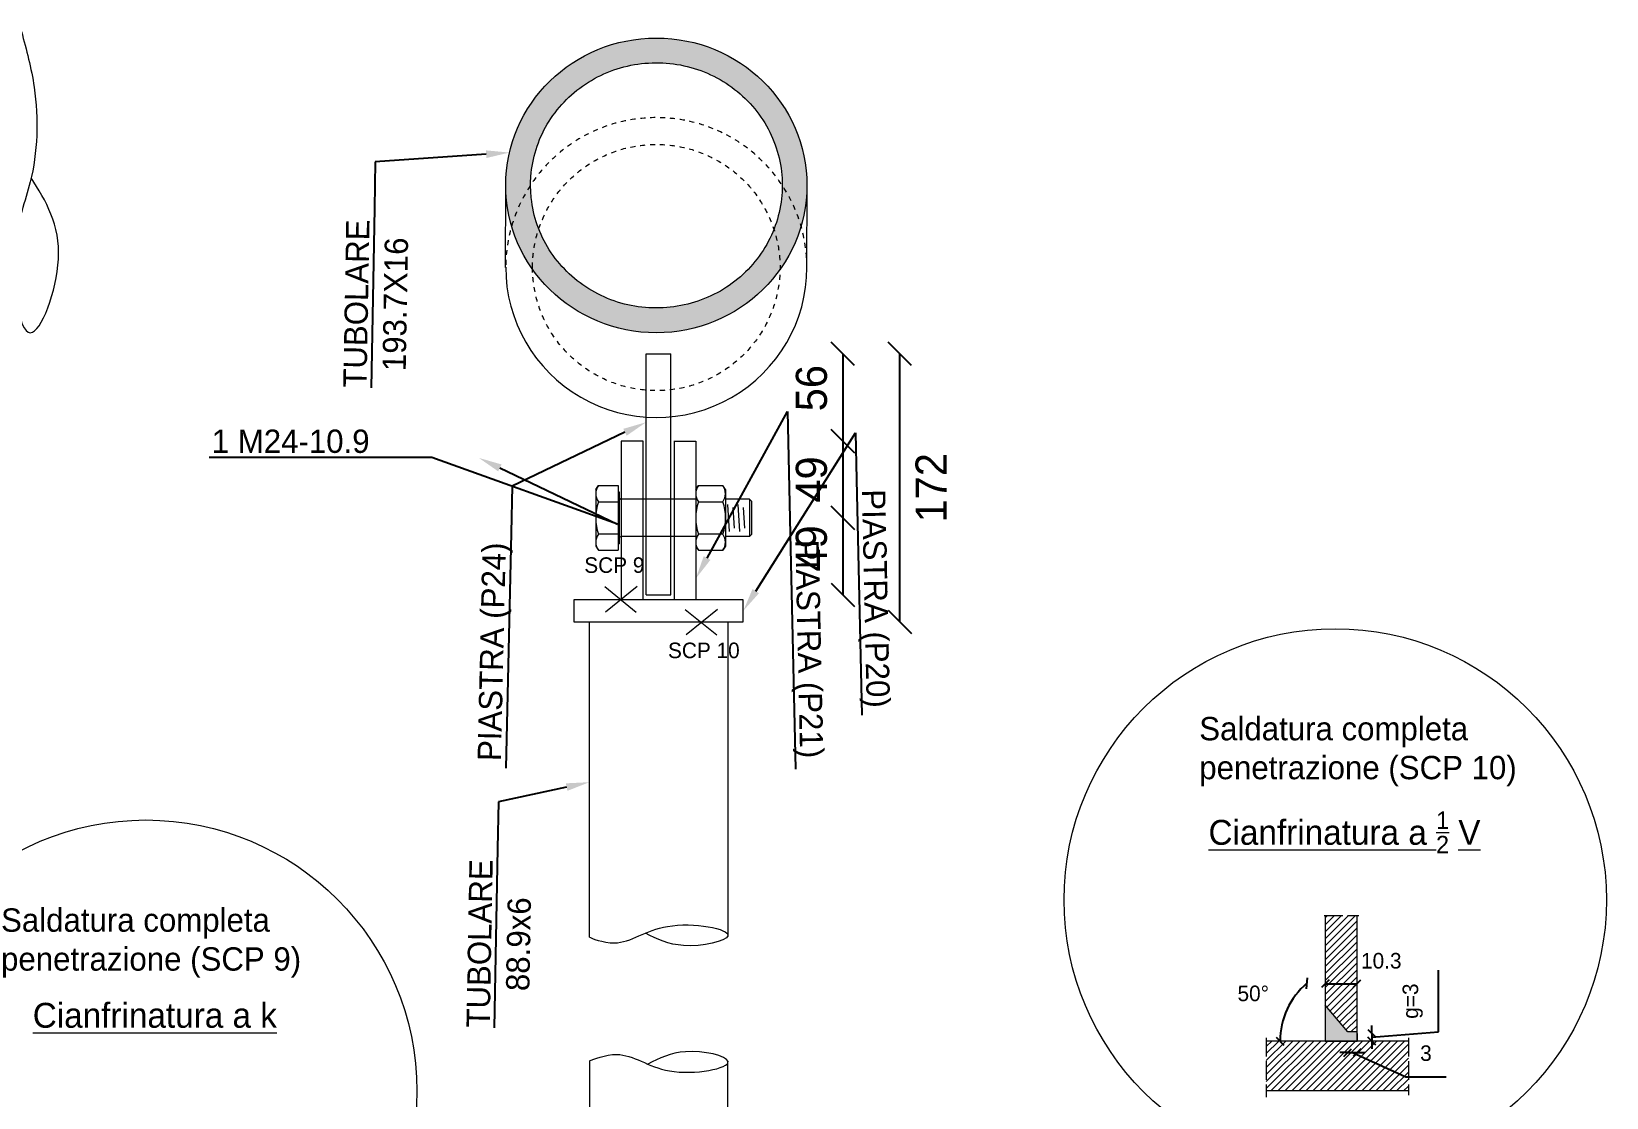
# Model space of a CAD drawing. Header units: millimetres. Extents: x -6949 to 549764, y -83146 to 127128.
# Drawn here: x 59238 to 60251, y -45596 to -44911 of the extents above; entities that cross this region are included whole.
import ezdxf
from ezdxf import colors
from ezdxf.entities.mleader import LeaderData, LeaderLine
from ezdxf.math import Vec2, Vec3

# ---------------------------------------------------------------- set-up
doc = ezdxf.new("R2010")
doc.units = ezdxf.units.MM
doc.linetypes.add('ACAD_ISO02W100', pattern=[15, 12, -3])
doc.linetypes.add('Tratto', pattern=[6.35, 3.175, -3.175])
for name, color, linetype, lineweight in [('bulloni', 5, 'Continuous', 9), ('piastra', 6, 'Continuous', 18), ('S-BEAM', 5, 'Continuous', 18), ('sezione', 1, 'ACAD_ISO02W100', 20), ('tratteggio', 253, 'Tratto', 15)]:
    doc.layers.add(name, color=color, linetype=linetype, lineweight=lineweight)
doc.layers.add('quote', color=7, linetype='Continuous', lineweight=5, true_color=0x383838)
doc.styles.get("Standard").update_dxf_attribs({"font": ''})
doc.styles.get('Standard').set_extended_font_data('Bahnschrift Light')
doc.dimstyles.new('per cianfrini', dxfattribs={"dimtxt": 10, "dimasz": 5, "dimexe": 0.18, "dimexo": 0.0625, "dimgap": 10, "dimtad": 2, "dimdec": 0, "dimlfac": 0.5, "dimzin": 0, "dimdsep": 46, "dimtxsty": 'Standard', "dimblk": 'OBLIQUE', "dimcen": 0, "dimse1": 1, "dimse2": 1, "dimadec": 0, "dimazin": 0, "dimtfac": 1, "dimtdec": 0, "dimtofl": 0, "dimtmove": 1, "dimatfit": 3, "dimfxl": 1, "dimtolj": 1, "dimtzin": 0, "dimarcsym": 1})
doc.dimstyles.new('Q 1_15', dxfattribs={"dimtxt": 20, "dimasz": 15, "dimexe": 0.18, "dimexo": 0.0625, "dimgap": 10, "dimtad": 2, "dimdec": 0, "dimzin": 0, "dimdsep": 46, "dimtxsty": 'Standard', "dimblk": 'OBLIQUE', "dimcen": 0, "dimse1": 1, "dimse2": 1, "dimadec": 0, "dimazin": 0, "dimtfac": 1, "dimtdec": 0, "dimtofl": 0, "dimtmove": 1, "dimatfit": 3, "dimfxl": 1, "dimtolj": 1, "dimtzin": 0, "dimarcsym": 1})
pattern_1 = [(45, (48061.2163, 977.0622), (-2.24506403, 2.24506403), [])]

# ---------------------------------------------------------------- blocks, each defined once
blk = doc.blocks.new('_Oblique')
at = {"color": 0, "linetype": 'ByBlock', "lineweight": -2}
blk.add_line((-0.5, -0.5), (0.5, 0.5), dxfattribs=at)
blk = doc.blocks.new('*D1162')
at = {"layer": 'Defpoints', "color": 0, "transparency": 16777216}
for p in [(59654.8, -45117.9), (59654.8, -45174), (59759.7, -45174)]:
    blk.add_point(p, dxfattribs=at)
at = {"layer": 'quote', "color": 0, "lineweight": -2, "transparency": 16777216}
blk.add_line((59759.7, -45117.9), (59759.7, -45174), dxfattribs=at)
at = {"layer": 'quote', "color": 0, "lineweight": -2, "transparency": 16777216, "xscale": 15, "yscale": 15, "zscale": 15}
for p, rotation in [((59759.7, -45117.9), 90), ((59759.7, -45174), 270)]:
    blk.add_blockref('_Oblique', p, dxfattribs=dict(at, rotation=rotation))
at = {"layer": 'quote', "color": 0, "transparency": 16777216, "insert": (59739.6, -45140), "char_height": 20, "attachment_point": 5, "rotation": 90}
blk.add_mtext('\\A1;56', dxfattribs=at)
blk = doc.blocks.new('*D1163')
at = {"layer": 'Defpoints', "color": 0, "transparency": 16777216}
for p in [(59665.2, -45174), (59700.9, -45223.4), (59759.7, -45223.4)]:
    blk.add_point(p, dxfattribs=at)
at = {"layer": 'quote', "color": 0, "lineweight": -2, "transparency": 16777216}
blk.add_line((59759.7, -45174), (59759.7, -45223.4), dxfattribs=at)
at = {"layer": 'quote', "color": 0, "lineweight": -2, "transparency": 16777216, "xscale": 15, "yscale": 15, "zscale": 15}
for p, rotation in [((59759.7, -45174), 90), ((59759.7, -45223.4), 270)]:
    blk.add_blockref('_Oblique', p, dxfattribs=dict(at, rotation=rotation))
at = {"layer": 'quote', "color": 0, "transparency": 16777216, "insert": (59739.6, -45198.7), "char_height": 20, "attachment_point": 5, "rotation": 90}
blk.add_mtext('\\A1;49', dxfattribs=at)
blk = doc.blocks.new('*D1164')
at = {"layer": 'Defpoints', "color": 0, "transparency": 16777216}
for p in [(59700.9, -45223.4), (59649.2, -45272.8), (59759.7, -45272.8)]:
    blk.add_point(p, dxfattribs=at)
at = {"layer": 'quote', "color": 0, "lineweight": -2, "transparency": 16777216}
blk.add_line((59759.7, -45223.4), (59759.7, -45272.8), dxfattribs=at)
at = {"layer": 'quote', "color": 0, "lineweight": -2, "transparency": 16777216, "xscale": 15, "yscale": 15, "zscale": 15}
for p, rotation in [((59759.7, -45223.4), 90), ((59759.7, -45272.8), 270)]:
    blk.add_blockref('_Oblique', p, dxfattribs=dict(at, rotation=rotation))
at = {"layer": 'quote', "color": 0, "transparency": 16777216, "insert": (59739.6, -45243), "char_height": 20, "attachment_point": 5, "rotation": 90}
blk.add_mtext('\\A1;49', dxfattribs=at)
blk = doc.blocks.new('*D1165')
at = {"layer": 'Defpoints', "color": 0, "transparency": 16777216}
for p in [(59641.2, -45117.9), (59796.3, -45117.9), (59685.7, -45290.1)]:
    blk.add_point(p, dxfattribs=at)
at = {"layer": 'quote', "color": 0, "lineweight": -2, "transparency": 16777216}
blk.add_line((59796.3, -45290.1), (59796.3, -45117.9), dxfattribs=at)
at = {"layer": 'quote', "color": 0, "lineweight": -2, "transparency": 16777216, "xscale": 15, "yscale": 15, "zscale": 15}
for p, rotation in [((59796.3, -45117.9), 90), ((59796.3, -45290.1), 270)]:
    blk.add_blockref('_Oblique', p, dxfattribs=dict(at, rotation=rotation))
at = {"layer": 'quote', "color": 0, "transparency": 16777216, "insert": (59816.4, -45204), "char_height": 20, "attachment_point": 5, "rotation": 90}
blk.add_mtext('\\A1;172', dxfattribs=at)
blk = doc.blocks.new('x')
at = {"layer": 'quote', "color": 1, "lineweight": 20}
for p, q in [((12519.8, -46826.5), (12540.1, -46842.9)), ((12540.6, -46826.5), (12520.3, -46842.9))]:
    blk.add_line(p, q, dxfattribs=at)
blk = doc.blocks.new('*D1923')
at = {"layer": 'Defpoints', "color": 0, "transparency": 16777216}
for p in [(60087.5, -45554.6), (60087.5, -45559.6), (60099.7, -45559.6)]:
    blk.add_point(p, dxfattribs=at)
at = {"layer": 'quote', "color": 0, "lineweight": -2, "transparency": 16777216}
for p, q in [((60142.5, -45553.7), (60142.5, -45514.1)), ((60099.7, -45554.6), (60099.7, -45549.6)), ((60099.7, -45557.1), (60142.5, -45553.7)), ((60099.7, -45554.6), (60099.7, -45559.6)), ((60099.7, -45559.6), (60099.7, -45564.6))]:
    blk.add_line(p, q, dxfattribs=at)
at = {"layer": 'quote', "color": 0, "lineweight": -2, "transparency": 16777216, "xscale": 5, "yscale": 5, "zscale": 5}
for p, rotation in [((60099.7, -45554.6), 270), ((60099.7, -45559.6), 90)]:
    blk.add_blockref('_Oblique', p, dxfattribs=dict(at, rotation=rotation))
at = {"layer": 'quote', "color": 0, "transparency": 16777216, "insert": (60126, -45533.9), "char_height": 10, "attachment_point": 5, "rotation": 90}
blk.add_mtext('\\A1;g=3', dxfattribs=at)
blk = doc.blocks.new('*D1924')
at = {"layer": 'Defpoints', "color": 0, "transparency": 16777216}
for p in [(60090.2, -45522.7), (60069.8, -45536.5), (60090.2, -45536.8)]:
    blk.add_point(p, dxfattribs=at)
at = {"layer": 'quote', "color": 0, "lineweight": -2, "transparency": 16777216}
blk.add_line((60069.8, -45522.7), (60090.2, -45522.7), dxfattribs=at)
at = {"layer": 'quote', "color": 0, "lineweight": -2, "transparency": 16777216, "xscale": 5, "yscale": 5, "zscale": 5, "rotation": 180}
blk.add_blockref('_Oblique', (60069.8, -45522.7), dxfattribs=at)
at = {"layer": 'quote', "color": 0, "lineweight": -2, "transparency": 16777216, "xscale": 5, "yscale": 5, "zscale": 5}
blk.add_blockref('_Oblique', (60090.2, -45522.7), dxfattribs=at)
at = {"layer": 'quote', "color": 0, "transparency": 16777216, "insert": (60105.8, -45508), "char_height": 10, "attachment_point": 5}
blk.add_mtext('\\A1;10.3', dxfattribs=at)
blk = doc.blocks.new('*D1925')
at = {"layer": 'Defpoints', "color": 0, "transparency": 16777216}
for p in [(60048.7, -45533), (60069.8, -45536.5), (60084.2, -45553.6), (60031.9, -45559.6), (60123.3, -45559.6)]:
    blk.add_point(p, dxfattribs=at)
at = {"layer": 'quote', "color": 0, "lineweight": -2, "transparency": 16777216}
blk.add_arc((60089.2, -45559.6), 48.5, 130, 180, dxfattribs=at)
at = {"layer": 'quote', "color": 0, "lineweight": -2, "transparency": 16777216, "xscale": 5, "yscale": 5, "zscale": 5}
for p, rotation in [((60058.1, -45522.5), 39.99999999996388), ((60040.7, -45559.6), 270.0000000000036)]:
    blk.add_blockref('_Oblique', p, dxfattribs=dict(at, rotation=rotation))
at = {"layer": 'quote', "color": 0, "transparency": 16777216, "insert": (60023.5, -45529), "char_height": 10, "attachment_point": 5}
blk.add_mtext('\\A1;50°', dxfattribs=at)
blk = doc.blocks.new('*D1926')
at = {"layer": 'Defpoints', "color": 0, "transparency": 16777216}
for p in [(60084.2, -45553.6), (60090.2, -45553.6), (60090.2, -45567)]:
    blk.add_point(p, dxfattribs=at)
at = {"layer": 'quote', "color": 0, "lineweight": -2, "transparency": 16777216}
for p, q in [((60084.2, -45567), (60079.2, -45567)), ((60084.2, -45567), (60090.2, -45567)), ((60087.2, -45567), (60121.5, -45582.5)), ((60090.2, -45567), (60095.2, -45567)), ((60121.5, -45582.5), (60147.4, -45582.5))]:
    blk.add_line(p, q, dxfattribs=at)
at = {"layer": 'quote', "color": 0, "lineweight": -2, "transparency": 16777216, "xscale": 5, "yscale": 5, "zscale": 5}
blk.add_blockref('_Oblique', (60084.2, -45567), dxfattribs=at)
at = {"layer": 'quote', "color": 0, "lineweight": -2, "transparency": 16777216, "xscale": 5, "yscale": 5, "zscale": 5, "rotation": 180}
blk.add_blockref('_Oblique', (60090.2, -45567), dxfattribs=at)
at = {"layer": 'quote', "color": 0, "transparency": 16777216, "insert": (60134.5, -45567.4), "char_height": 10, "attachment_point": 5}
blk.add_mtext('\\A1;3', dxfattribs=at)

msp = doc.modelspace()

# ---------------------------------------------------------------- hatches: boundary and pattern name
at = {"layer": 'quote', "true_color": 0xc7c8ca}
h = msp.add_hatch(color=9, dxfattribs=at)
h.dxf.hatch_style = 1
edge = h.paths.add_edge_path()
edge.add_spline(control_points=[(59559, -45009.7), (59559, -45013.2), (59559.2, -45016.6), (59560.5, -45025.9), (59561.9, -45031.7), (59566.2, -45042.7), (59568.9, -45048), (59575.6, -45057.9), (59579.5, -45062.4), (59588.2, -45070.6), (59593.1, -45074.3), (59603.5, -45080.3), (59609.1, -45082.8), (59620.7, -45086.5), (59626.7, -45087.7), (59638.8, -45088.7), (59645, -45088.5), (59657, -45086.9), (59663, -45085.4), (59674.3, -45081.2), (59679.8, -45078.5), (59689.9, -45071.9), (59694.6, -45068), (59702.9, -45059.4), (59706.5, -45054.7), (59712.7, -45044.5), (59715.1, -45039.1), (59718.8, -45027.8), (59720, -45022), (59721, -45010.3), (59720.8, -45004.4), (59719.1, -44992.7), (59717.6, -44987), (59713.2, -44976), (59710.4, -44970.7), (59703.7, -44960.9), (59699.7, -44956.4), (59690.9, -44948.3), (59686, -44944.7), (59675.5, -44938.7), (59669.9, -44936.3), (59658.3, -44932.7), (59652.3, -44931.6), (59640.1, -44930.7), (59634, -44930.9), (59621.9, -44932.6), (59616, -44934.1), (59604.7, -44938.5), (59599.3, -44941.3), (59589.2, -44947.9), (59584.6, -44951.8), (59576.4, -44960.5), (59572.7, -44965.3), (59566.7, -44975.5), (59564.3, -44980.9), (59560.7, -44992.2), (59559.6, -44998), (59559, -45005.8), (59559, -45007.8), (59559, -45009.7)], knot_values=[-6.283185, -6.283185, -6.283185, -6.283185, -6.149997, -6.149997, -5.924954, -5.924954, -5.699911, -5.699911, -5.474868, -5.474868, -5.249825, -5.249825, -5.024782, -5.024782, -4.79974, -4.79974, -4.574697, -4.574697, -4.349654, -4.349654, -4.124611, -4.124611, -3.899568, -3.899568, -3.674525, -3.674525, -3.449483, -3.449483, -3.22444, -3.22444, -2.999397, -2.999397, -2.774354, -2.774354, -2.549311, -2.549311, -2.324268, -2.324268, -2.099226, -2.099226, -1.874183, -1.874183, -1.64914, -1.64914, -1.424097, -1.424097, -1.199054, -1.199054, -0.974011, -0.974011, -0.748969, -0.748969, -0.523926, -0.523926, -0.298883, -0.298883, -0.07384, -0.07384, 0, 0, 0, 0], degree=3, periodic=0)
edge.add_line((59641.9, -45088.5), (59693.6, -45088.5))
edge.add_ellipse((59639.8, -45009.7), major_axis=(-96.8, 0), ratio=0.978363, start_angle=-236.262, end_angle=56.262)
edge.add_line((59586.1, -45088.5), (59639, -45088.5))
edge = h.paths.add_edge_path()
edge.add_ellipse((59639.8, -45009.7), major_axis=(-96.8, 0), ratio=0.978363, start_angle=-270, end_angle=-236.262)
edge.add_line((59693.6, -45088.5), (59586.1, -45088.5))
edge.add_ellipse((59639.8, -45009.7), major_axis=(-96.8, 0), ratio=0.978363, start_angle=-303.738, end_angle=-270)
h = msp.add_hatch(dxfattribs=at)
h.set_pattern_fill('ANSI31', color=9)
h.set_pattern_definition(pattern_1)
h.paths.add_polyline_path([(60090.2, -45478.8), (60069.8, -45478.8), (60069.8, -45522.7), (60069.8, -45536.5), (60084.2, -45553.6), (60090.2, -45553.6)])
at = {"layer": 'quote'}
h = msp.add_hatch(color=0, dxfattribs=at)
h.dxf.hatch_style = 1
h.paths.add_polyline_path([(60069.8, -45559.6), (60090.2, -45559.6), (60090.2, -45553.6), (60084.2, -45553.6), (60069.8, -45536.5)])
at = {"layer": 'quote', "true_color": 0xc7c8ca}
h = msp.add_hatch(dxfattribs=at)
h.set_pattern_fill('ANSI31', color=9)
h.set_pattern_definition(pattern_1)
h.paths.add_polyline_path([(60123.3, -45591.6), (60123.3, -45559.6), (60031.9, -45559.6), (60031.9, -45591.6)])

# ---------------------------------------------------------------- linework, layer by layer
at = {"layer": 'bulloni'}
for p, q in [((59600.9, -45205.1), (59602.6, -45202.6)), ((59602.6, -45202.6), (59615.2, -45202.6)), ((59615.2, -45202.6), (59615.2, -45244.2)), ((59665.2, -45205.1), (59666.9, -45202.6)), ((59666.9, -45202.6), (59682.6, -45202.6)), ((59684.2, -45205.1), (59682.6, -45202.6)), ((59600.9, -45205.1), (59600.9, -45241.6)), ((59602.6, -45213), (59615.2, -45213)), ((59615.2, -45206.7), (59615.9, -45206.7)), ((59615.9, -45206.7), (59615.9, -45240)), ((59665.2, -45211.4), (59617.2, -45211.4)), ((59665.2, -45205.1), (59665.2, -45241.6)), ((59666.9, -45213), (59682.6, -45213)), ((59684.2, -45205.1), (59684.2, -45241.6)), ((59699.6, -45211.4), (59684.2, -45211.4)), ((59699.6, -45211.4), (59700.9, -45212.7)), ((59699.6, -45211.4), (59699.6, -45235.4)), ((59700.9, -45212.7), (59700.9, -45234)), ((59686.8, -45232), (59685.8, -45214.7)), ((59690, -45230), (59689.3, -45216.7)), ((59693.5, -45232), (59692.5, -45214.7)), ((59696.7, -45230), (59695.9, -45216.7)), ((59600.9, -45241.6), (59602.6, -45244.2)), ((59615.2, -45233.8), (59602.6, -45233.8)), ((59615.2, -45240), (59615.9, -45240)), ((59665.2, -45235.4), (59617.2, -45235.4)), ((59665.2, -45241.6), (59666.9, -45244.2)), ((59682.6, -45233.8), (59666.9, -45233.8)), ((59684.2, -45241.6), (59682.6, -45244.2)), ((59699.6, -45235.4), (59684.2, -45235.4)), ((59700.9, -45234), (59699.6, -45235.4)), ((59602.6, -45244.2), (59615.2, -45244.2)), ((59666.9, -45244.2), (59682.6, -45244.2))]:
    msp.add_line(p, q, dxfattribs=at)
for centre, radius, start, end in [((59609.8, -45207.8), 8.9, 144.2621, 215.7379), ((59674.1, -45207.8), 8.9, 144.2621, 215.7379), ((59675.3, -45207.8), 8.9, 324.2621, 35.7379), ((59634, -45223.4), 33.1, 161.6858, 198.3142), ((59617.2, -45210), 1.33, 180, 270), ((59698.3, -45223.4), 33.1, 161.6858, 198.3142), ((59651.2, -45223.4), 33.1, 341.6858, 18.3142), ((59609.8, -45239), 8.9, 144.2621, 215.7379), ((59617.2, -45236.7), 1.33, 90, 180), ((59674.1, -45239), 8.9, 144.2621, 215.7379), ((59675.3, -45239), 8.9, 324.2621, 35.7379)]:
    msp.add_arc(centre, radius, start, end, dxfattribs=at)
at = {"layer": 'piastra'}
for points in [[(59633.2, -45272.8), (59633.2, -45117.9)], [(59633.2, -45117.9), (59649.2, -45117.9)], [(59649.2, -45272.8), (59649.2, -45117.9)], [(59631.2, -45174), (59617.2, -45174), (59617.2, -45276.1)], [(59631.2, -45173.9), (59631.2, -45173.9), (59631.2, -45276.1)], [(59651.2, -45173.9), (59651.2, -45173.9), (59651.2, -45276.1)], [(59651.2, -45174), (59665.2, -45174), (59665.2, -45276.1)], [(59633.2, -45272.8), (59649.2, -45272.8)]]:
    msp.add_lwpolyline(points, dxfattribs=at)
msp.add_lwpolyline([(59586.8, -45276.1), (59586.8, -45290.1), (59695.7, -45290.1), (59695.7, -45276.1)], close=True, dxfattribs=at)
at = {"layer": 'quote'}
msp.add_lwpolyline([(60090.2, -45554.6), (60090.2, -45559.6)], dxfattribs=at)
for centre in [(60076.2, -45468.9), (59311.6, -45591.8)]:
    msp.add_circle(centre, 174.3, dxfattribs=at)
at = {"layer": 'S-BEAM'}
for points in [[(59542.9, -45062.5), (59543, -45009.7)], [(59736.6, -45062.5), (59736.7, -45009.7)], [(59596.8, -45290.1), (59685.7, -45290.1), (59685.7, -45492.3)], [(59596.8, -45492.8), (59596.8, -45290.1)], [(60069.8, -45478.8), (60069.8, -45559.6), (60090.2, -45559.6), (60090.2, -45478.8)], [(60084.2, -45553.6), (60069.8, -45536.5)], [(60090.2, -45559.6), (60090.2, -45553.6), (60084.2, -45553.6)], [(60123.3, -45559.6), (60031.9, -45559.6)], [(59596.8, -45788), (59685.7, -45788), (59685.7, -45572.2)], [(59596.8, -45572.3), (59596.8, -45788)], [(60123.3, -45591.6), (60031.9, -45591.6)]]:
    msp.add_lwpolyline(points, dxfattribs=at)
for centre, ratio, start_param, end_param in [((59639.8, -45009.7), 0.978363, -6.283185, 0), ((59639.8, -45062.5), 0.995292, -0.003007, 3.141593)]:
    msp.add_ellipse(centre, major_axis=(-96.8, 0), ratio=ratio, start_param=start_param, end_param=end_param, dxfattribs=at)
msp.add_spline([(59231.7, -44910.8), (59239.9, -44946.6), (59237.4, -45007.4), (59227.6, -45048.5), (59237.4, -45104.4), (59255.5, -45057.1), (59238, -45004.8)], degree=3, dxfattribs=at)
for points, knots in [([(59559, -45009.7), (59559, -45013.2), (59559.2, -45016.6), (59560.5, -45025.9), (59561.9, -45031.7), (59566.2, -45042.7), (59568.9, -45048), (59575.6, -45057.9), (59579.5, -45062.4), (59588.2, -45070.6), (59593.1, -45074.3), (59603.5, -45080.3), (59609.1, -45082.8), (59620.7, -45086.5), (59626.7, -45087.7), (59638.8, -45088.7), (59645, -45088.5), (59657, -45086.9), (59663, -45085.4), (59674.3, -45081.2), (59679.8, -45078.5), (59689.9, -45071.9), (59694.6, -45068), (59702.9, -45059.4), (59706.5, -45054.7), (59712.7, -45044.5), (59715.1, -45039.1), (59718.8, -45027.8), (59720, -45022), (59721, -45010.3), (59720.8, -45004.4), (59719.1, -44992.7), (59717.6, -44987), (59713.2, -44976), (59710.4, -44970.7), (59703.7, -44960.9), (59699.7, -44956.4), (59690.9, -44948.3), (59686, -44944.7), (59675.5, -44938.7), (59669.9, -44936.3), (59658.3, -44932.7), (59652.3, -44931.6), (59640.1, -44930.7), (59634, -44930.9), (59621.9, -44932.6), (59616, -44934.1), (59604.7, -44938.5), (59599.3, -44941.3), (59589.2, -44947.9), (59584.6, -44951.8), (59576.4, -44960.5), (59572.7, -44965.3), (59566.7, -44975.5), (59564.3, -44980.9), (59560.7, -44992.2), (59559.6, -44998), (59559, -45005.8), (59559, -45007.8), (59559, -45009.7)], [-6.283185, -6.283185, -6.283185, -6.283185, -6.149997, -6.149997, -5.924954, -5.924954, -5.699911, -5.699911, -5.474868, -5.474868, -5.249825, -5.249825, -5.024782, -5.024782, -4.79974, -4.79974, -4.574697, -4.574697, -4.349654, -4.349654, -4.124611, -4.124611, -3.899568, -3.899568, -3.674525, -3.674525, -3.449483, -3.449483, -3.22444, -3.22444, -2.999397, -2.999397, -2.774354, -2.774354, -2.549311, -2.549311, -2.324268, -2.324268, -2.099226, -2.099226, -1.874183, -1.874183, -1.64914, -1.64914, -1.424097, -1.424097, -1.199054, -1.199054, -0.974011, -0.974011, -0.748969, -0.748969, -0.523926, -0.523926, -0.298883, -0.298883, -0.07384, -0.07384, 0, 0, 0, 0]), ([(59596.8, -45492.8), (59597.7, -45493.3), (59617.9, -45501.5), (59643, -45479.2), (59705.2, -45490.7), (59656.6, -45502), (59640.3, -45493.9), (59632.9, -45490.3)], [2, 2, 2, 2, 25.896683, 62.66968, 104.868967, 137.238074, 163.532989, 163.532989, 163.532989, 163.532989]), ([(59596.8, -45572.3), (59599.2, -45571.3), (59619.4, -45563.1), (59644.5, -45585.4), (59704.4, -45573.8), (59658.1, -45562.6), (59641.7, -45570.7), (59634.4, -45574.3)], [2, 2, 2, 2, 25.896683, 62.66968, 104.868967, 137.238074, 163.532989, 163.532989, 163.532989, 163.532989])]:
    msp.add_open_spline(points, degree=3, knots=knots, dxfattribs=at)
at = {"layer": 'sezione'}
for points in [[(60069, -45478.8), (60091.3, -45478.8)], [(60031.9, -45557.4), (60031.9, -45595.7)], [(60123.3, -45557.4), (60123.3, -45594.3)]]:
    msp.add_lwpolyline(points, dxfattribs=at)
at = {"layer": 'tratteggio'}
msp.add_ellipse((59639.8, -45062.5), major_axis=(-96.8, 0), ratio=0.995292, start_param=-3.141593, end_param=0, dxfattribs=at)
msp.add_open_spline([(59560.2, -45062.5), (59560.2, -45065.9), (59560.5, -45069.4), (59561.7, -45078.7), (59563.1, -45084.4), (59567.2, -45095.4), (59569.9, -45100.7), (59576.3, -45110.5), (59580.1, -45115.1), (59588.6, -45123.3), (59593.3, -45126.9), (59603.4, -45133), (59608.7, -45135.5), (59619.9, -45139.3), (59625.8, -45140.5), (59637.5, -45141.7), (59643.5, -45141.7), (59655.2, -45140.3), (59661, -45138.9), (59672.1, -45135), (59677.5, -45132.4), (59687.4, -45126), (59692.1, -45122.3), (59700.4, -45114), (59704.1, -45109.4), (59710.3, -45099.4), (59712.9, -45094.1), (59716.8, -45083), (59718.1, -45077.3), (59719.5, -45065.6), (59719.5, -45059.7), (59718.2, -45048.1), (59716.9, -45042.3), (59713.1, -45031.2), (59710.5, -45025.9), (59704.3, -45015.9), (59700.7, -45011.2), (59692.4, -45002.9), (59687.8, -44999.1), (59677.8, -44992.8), (59672.5, -44990.1), (59661.4, -44986.1), (59655.6, -44984.7), (59643.9, -44983.3), (59637.9, -44983.2), (59626.2, -44984.3), (59620.4, -44985.5), (59609.1, -44989.2), (59603.7, -44991.7), (59593.6, -44997.8), (59588.9, -45001.4), (59580.4, -45009.5), (59576.6, -45014), (59570.1, -45023.9), (59567.4, -45029.1), (59563.2, -45040.1), (59561.8, -45045.8), (59560.5, -45055.2), (59560.2, -45058.8), (59560.2, -45062.5)], degree=3, knots=[-6.283185, -6.283185, -6.283185, -6.283185, -6.150953, -6.150953, -5.928234, -5.928234, -5.705515, -5.705515, -5.482796, -5.482796, -5.260077, -5.260077, -5.037358, -5.037358, -4.814639, -4.814639, -4.591921, -4.591921, -4.369202, -4.369202, -4.146483, -4.146483, -3.923764, -3.923764, -3.701045, -3.701045, -3.478326, -3.478326, -3.255607, -3.255607, -3.032888, -3.032888, -2.81017, -2.81017, -2.587451, -2.587451, -2.364732, -2.364732, -2.142013, -2.142013, -1.919294, -1.919294, -1.696575, -1.696575, -1.473856, -1.473856, -1.251137, -1.251137, -1.028419, -1.028419, -0.8057, -0.8057, -0.582981, -0.582981, -0.360262, -0.360262, -0.137543, -0.137543, 0, 0, 0, 0], dxfattribs=at)

# ---------------------------------------------------------------- block references
at = {"layer": 'quote'}
for p in [(47086.8, 1559), (47138.6, 1544.3)]:
    msp.add_blockref('x', p, dxfattribs=at)

# ---------------------------------------------------------------- texts
at = {"layer": 'quote', "color": 1, "char_height": 10, "attachment_point": 1}
for s, insert in [('SCP 9', (59593.5, -45248.7)), ('SCP 10', (59647.3, -45303.5))]:
    msp.add_mtext_dynamic_manual_height_columns(s, width=110.555, gutter_width=1, heights=[0], dxfattribs=dict(at, insert=insert))
at = {"layer": 'quote', "color": 0, "char_height": 15, "attachment_point": 1}
for s, width, insert in [('Saldatura completa penetrazione (SCP 10)', 220.689, (59988.8, -45351.3)), ('Saldatura completa penetrazione (SCP 9)', 210.46, (59218.6, -45474.3))]:
    msp.add_mtext_dynamic_manual_height_columns(s, width=width, gutter_width=1, heights=[0], dxfattribs=dict(at, insert=insert))
at = {"layer": 'quote', "char_height": 16, "attachment_point": 1}
for s, insert in [('\\A1;\\pxqc;{\\LCianfrinatura a \\H0.7x;\\S1/2;\\H1.42857x; V}', (59990.5, -45412)), ('\\A1;\\pxqc;{\\LCianfrinatura a k}', (59225.8, -45535))]:
    msp.add_mtext_dynamic_manual_height_columns(s, width=183.312, gutter_width=2, heights=[0], dxfattribs=dict(at, insert=insert))

# ---------------------------------------------------------------- dimensions: what is measured, and where the dimension line sits
at = {"layer": 'quote'}
dim = msp.add_linear_dim(base=(59796.3, -45117.9), p1=(59685.7, -45290.1), p2=(59641.2, -45117.9), angle=90, dimstyle='Q 1_15', dxfattribs=at)
dim.commit()
dim.dimension.update_dxf_attribs({"geometry": '*D1165', "text_midpoint": (59816.4, -45204)})
for base, p1, p2, picture, middle in [((59759.7, -45174), (59654.8, -45117.9), (59654.8, -45174), '*D1162', (59759.7, -45140)), ((59759.7, -45223.4), (59665.2, -45174), (59700.9, -45223.4), '*D1163', (59759.7, -45198.7)), ((59759.7, -45272.8), (59700.9, -45223.4), (59649.2, -45272.8), '*D1164', (59759.7, -45243))]:
    dim = msp.add_linear_dim(base=base, p1=p1, p2=p2, angle=90, dimstyle='Q 1_15', dxfattribs=at)
    dim.commit()
    dim.dimension.update_dxf_attribs({"geometry": picture, "text_midpoint": middle, "dimtype": 160})
dim = msp.add_linear_dim(base=(60090.2, -45522.7), p1=(60069.8, -45536.5), p2=(60090.2, -45536.8), text='10.3', dimstyle='per cianfrini', dxfattribs=at)
dim.commit()
dim.dimension.update_dxf_attribs({"geometry": '*D1924', "text_midpoint": (60105.8, -45523.1), "dimtype": 160})
dim = msp.add_linear_dim(base=(60099.6703876, -45559.6268293), p1=(60087.5100643, -45554.6268293), p2=(60087.5100643, -45559.6268293), angle=90, text='g=<>', dimstyle='per cianfrini', dxfattribs=at)
dim.commit()
dim.dimension.update_dxf_attribs({"geometry": '*D1923', "text_midpoint": (60142.4563274, -45543.7092934), "dimtype": 160})
dim = msp.add_angular_dim_2l(base=(60048.7, -45533), line1=((60123.3, -45559.6), (60031.9, -45559.6)), line2=((60084.2, -45553.6), (60069.8, -45536.5)), dimstyle='per cianfrini', dxfattribs=at)
dim.commit()
dim.dimension.update_dxf_attribs({"geometry": '*D1925', "text_midpoint": (60045.3, -45539.1), "dimtype": 162})
dim = msp.add_linear_dim(base=(60090.2, -45567), p1=(60084.2, -45553.6), p2=(60090.2, -45553.6), dimstyle='per cianfrini', dxfattribs=at)
dim.commit()
dim.dimension.update_dxf_attribs({"geometry": '*D1926', "text_midpoint": (60131.5, -45582.5), "dimtype": 160})

# ---------------------------------------------------------------- leaders
ml = msp.add_multileader_mtext('Standard', dxfattribs=at)
ml.set_content('TUBOLARE\\P193.7X16 ', color=256)
ml.set_leader_properties()
ml.build(insert=Vec2(0, 0))
ml.multileader.update_dxf_attribs({"text_left_attachment_type": 5, "text_right_attachment_type": 6, "dogleg_length": 30, "arrow_head_size": 15})
ctx = ml.context
ctx.base_point, ctx.char_height, ctx.arrow_head_size, ctx.landing_gap_size, ctx.plane_origin, ctx.plane_x_axis, ctx.plane_y_axis = Vec3(59481.7, -45147.4), 15, 15, 10, Vec3(59443, -44549.4), Vec3(0.018083, 0.999836), Vec3(-0.999836, 0.018083)
ctx.left_attachment, ctx.right_attachment, ctx.text_align_type = 5, 6, 1
notes = []
notes.append((ctx, [(1, (1, 1, 0), (59459.1, -44994.6), (-0.018083, -0.999836), 30, [(0, [(59545.4, -44988.6)], 0, [])])]))
ctx.mtext.insert, ctx.mtext.text_direction, ctx.mtext.rotation, ctx.mtext.alignment, ctx.mtext.flow_direction = Vec3(59439.5, -45085.5), Vec3(0.018083, 0.999836), 1.552712, 2, 5
ml = msp.add_multileader_mtext('Standard', dxfattribs=at)
ml.set_content('PIASTRA (P24) ', color=256)
ml.set_leader_properties()
ml.build(insert=Vec2(0, 0))
ml.multileader.update_dxf_attribs({"text_left_attachment_type": 5, "text_right_attachment_type": 6, "dogleg_length": 30, "arrow_head_size": 15})
ctx = ml.context
ctx.base_point, ctx.char_height, ctx.arrow_head_size, ctx.landing_gap_size, ctx.plane_origin, ctx.plane_x_axis, ctx.plane_y_axis = Vec3(59544.5, -45386.5), 15, 15, 10, Vec3(59567.2, -44728.8), Vec3(0.022819, 0.99974), Vec3(-0.99974, 0.022819)
ctx.left_attachment, ctx.right_attachment, ctx.text_align_type = 5, 6, 1
notes.append((ctx, [(1, (1, 1, 0), (59547.1, -45202.9), (-0.022819, -0.99974), 30, [(0, [(59633.2, -45161.9)], 0, [])])]))
ctx.mtext.insert, ctx.mtext.text_direction, ctx.mtext.rotation, ctx.mtext.alignment, ctx.mtext.flow_direction = Vec3(59526.5, -45309.2), Vec3(0.022819, 0.99974), 1.547975, 2, 5
ml = msp.add_multileader_mtext('Standard', dxfattribs=at)
ml.set_content('PIASTRA (P21) ', color=256)
ml.set_leader_properties()
ml.build(insert=Vec2(0, 0))
ml.multileader.update_dxf_attribs({"text_left_attachment_type": 5, "text_right_attachment_type": 6, "dogleg_length": 30, "arrow_head_size": 15})
ctx = ml.context
ctx.base_point, ctx.char_height, ctx.arrow_head_size, ctx.landing_gap_size, ctx.plane_origin, ctx.plane_x_axis, ctx.plane_y_axis = Vec3(59727.5, -45382.1), 15, 15, 10, Vec3(59717.7, -44854.7), Vec3(-0.022039, 0.999757), Vec3(-0.999757, -0.022039)
ctx.left_attachment, ctx.right_attachment, ctx.text_align_type = 5, 6, 1
notes.append((ctx, [(1, (1, 1, 0), (59724.1, -45155.1), (0.022039, -0.999757), 78.5, [(0, [(59665.2, -45262.3)], 0, [])])]))
ctx.mtext.insert, ctx.mtext.text_direction, ctx.mtext.rotation, ctx.mtext.alignment, ctx.mtext.flow_direction = Vec3(59745.7, -45307.4), Vec3(0.022039, -0.999757), 4.734429, 2, 5
ml = msp.add_multileader_mtext('Standard', dxfattribs=at)
ml.set_content('1 M24-10.9', color=256)
ml.set_leader_properties()
ml.build(insert=Vec2(0, 0))
ml.multileader.update_dxf_attribs({"text_left_attachment_type": 5, "text_right_attachment_type": 6, "dogleg_length": 30, "arrow_head_size": 15})
ctx = ml.context
ctx.base_point, ctx.char_height, ctx.arrow_head_size, ctx.landing_gap_size, ctx.plane_origin = Vec3(59353.2, -45184.8), 15, 15, 10, Vec3(59109.1, -44853.2)
ctx.left_attachment, ctx.right_attachment, ctx.text_align_type = 5, 6, 2
notes.append((ctx, [(1, (1, 1, 0), (59495.5, -45184.6), (-1, 0), 30, [(1, [(59525.7, -45184.8), (59614.9, -45227.3)], 0, [])])]))
ctx.mtext.insert, ctx.mtext.alignment, ctx.mtext.flow_direction = Vec3(59455.5, -45166.6), 3, 5
ml = msp.add_multileader_mtext('Standard', dxfattribs=at)
ml.set_content('PIASTRA (P20) ', color=256)
ml.set_leader_properties()
ml.build(insert=Vec2(0, 0))
ml.multileader.update_dxf_attribs({"text_left_attachment_type": 5, "text_right_attachment_type": 6, "dogleg_length": 30, "arrow_head_size": 15})
ctx = ml.context
ctx.base_point, ctx.char_height, ctx.arrow_head_size, ctx.landing_gap_size, ctx.plane_origin, ctx.plane_x_axis, ctx.plane_y_axis = Vec3(59770.4, -45352), 15, 15, 10, Vec3(59768.6, -44850.1), Vec3(-0.022039, 0.999757), Vec3(-0.999757, -0.022039)
ctx.left_attachment, ctx.right_attachment, ctx.text_align_type = 5, 6, 1
notes.append((ctx, [(1, (1, 1, 0), (59767.9, -45168.8), (0.022039, -0.999757), 30, [(0, [(59695.7, -45283.1)], 0, [])])]))
ctx.mtext.insert, ctx.mtext.text_direction, ctx.mtext.rotation, ctx.mtext.alignment, ctx.mtext.flow_direction = Vec3(59788.5, -45275), Vec3(0.022039, -0.999757), 4.734429, 2, 5
ml = msp.add_multileader_mtext('Standard', dxfattribs=at)
ml.set_content('TUBOLARE\\P\\pxqc;88.9x6', color=256)
ml.set_leader_properties()
ml.build(insert=Vec2(0, 0))
ml.multileader.update_dxf_attribs({"text_left_attachment_type": 5, "text_right_attachment_type": 6, "dogleg_length": 30, "arrow_head_size": 15})
ctx = ml.context
ctx.base_point, ctx.char_height, ctx.arrow_head_size, ctx.landing_gap_size, ctx.plane_origin, ctx.plane_x_axis, ctx.plane_y_axis = Vec3(59560.9, -45558.6), 15, 15, 10, Vec3(59522.2, -44960.5), Vec3(0.018083, 0.999836), Vec3(-0.999836, 0.018083)
ctx.left_attachment, ctx.right_attachment, ctx.text_align_type = 5, 6, 1
notes.append((ctx, [(1, (1, 1, 0), (59538.3, -45405.8), (-0.018083, -0.999836), 30, [(0, [(59596.8, -45393.2)], 0, [])])]))
ctx.mtext.insert, ctx.mtext.text_direction, ctx.mtext.rotation, ctx.mtext.alignment, ctx.mtext.flow_direction = Vec3(59518.7, -45496.7), Vec3(0.018083, 0.999836), 1.552712, 2, 5
for ctx, leaders in notes:
    for number, flags, end, landing, length, lines in leaders:
        leader = LeaderData()
        leader.index, (leader.has_last_leader_line, leader.has_dogleg_vector, leader.attachment_direction) = number, flags
        leader.last_leader_point, leader.dogleg_vector, leader.dogleg_length = Vec3(end), Vec3(landing), length
        for number, points, colour, breaks in lines:
            line = LeaderLine()
            line.index, line.vertices, line.color, line.breaks = number, Vec3.list(points), colors.encode_raw_color(colour), breaks
            leader.lines.append(line)
        ctx.leaders.append(leader)

doc.saveas('drawing.dxf')
